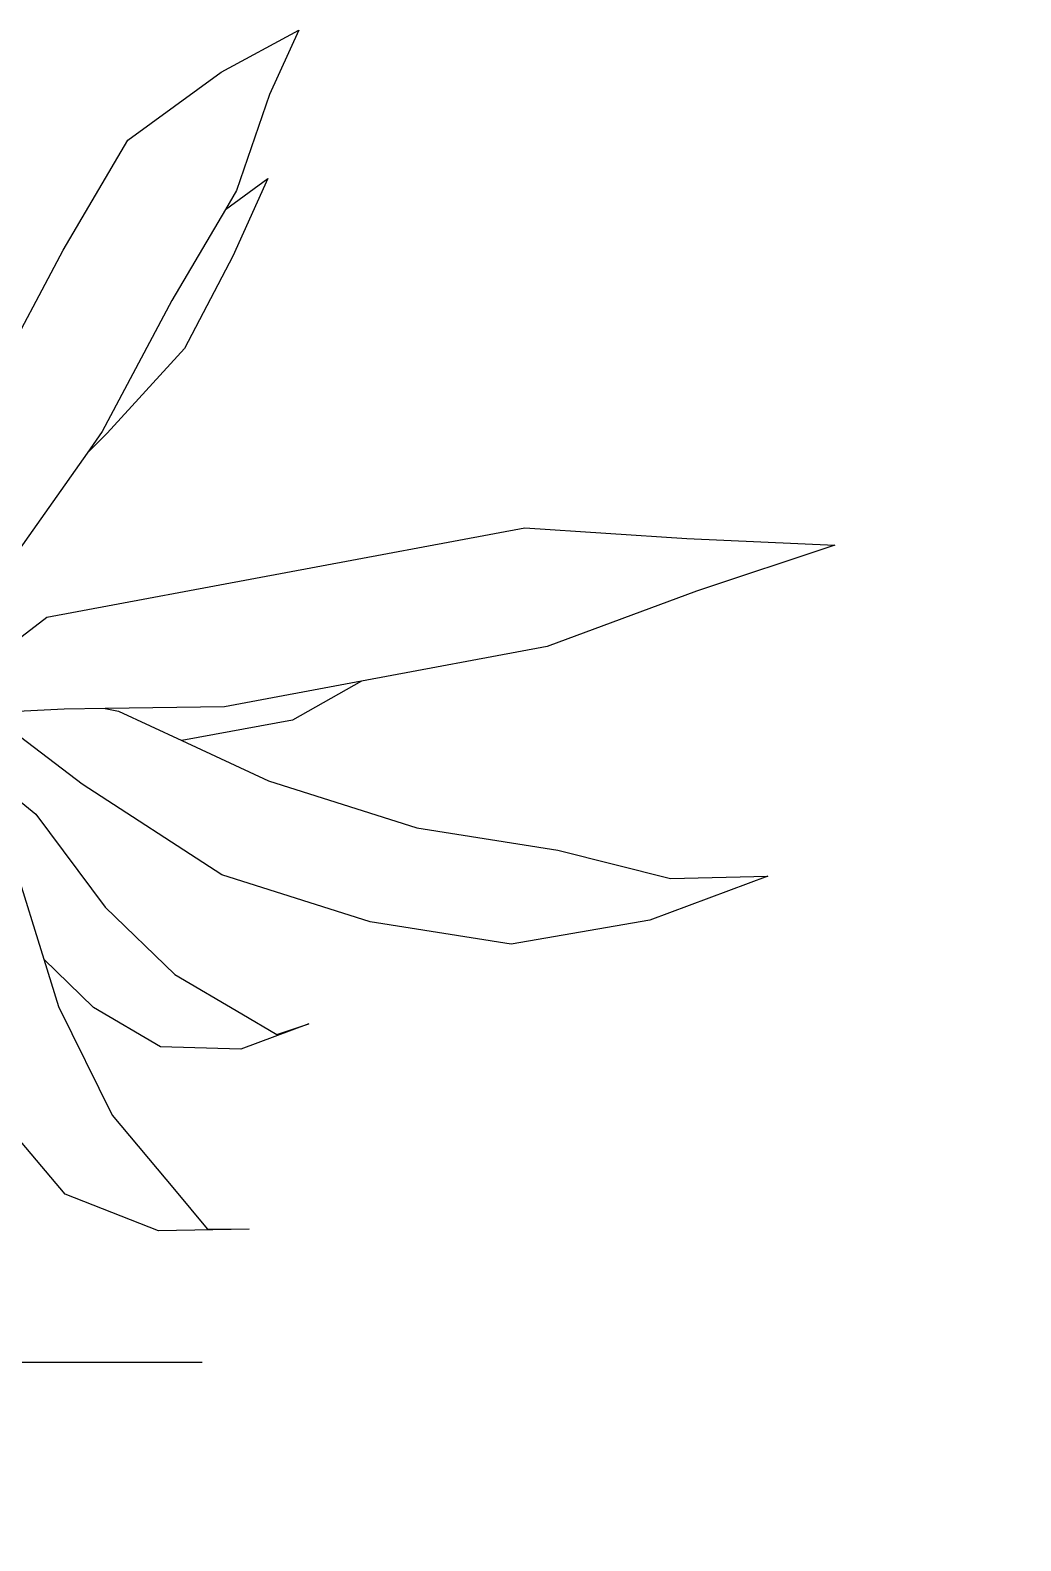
# Model space of a CAD drawing. Header units: metres. Extents: x -22 to 564, y 0 to 143.
# Drawn here: x 237.0923 to 237.1846, y 39.9084 to 40.0491 of the extents above; entities that cross this region are included whole.
import ezdxf

# ---------------------------------------------------------------- set-up
doc = ezdxf.new("R2010")
doc.units = ezdxf.units.M
doc.linetypes.add('XREF 2N NEURO-ONCOLOGIA$0$HIDDE150', pattern=[0.24, 0.15, -0.09])
doc.layers.add('XREF 2N NEURO-ONCOLOGIA$0$PLAFONES', color=20, linetype='XREF 2N NEURO-ONCOLOGIA$0$HIDDE150')
doc.layers.add('XREF 2N NEURO-ONCOLOGIA$0$VEGETACION', color=95, linetype='Continuous')

# ---------------------------------------------------------------- blocks, each defined once
blk = doc.blocks.new('XREF 2N NEURO-ONCOLOGIA$0$PLANTA CIRCULAR-02')
at = {"color": 72}
for p, q in [((0.2163079197244855, 0.3322979269213064), (0.2174825615668823, 0.3582367918298743)), ((0.2174825615668823, 0.3582367918298743), (0.2255600604138266, 0.3340252120680773)), ((0.2754286079874646, 0.3465133165283376), (0.2831271368989405, 0.3258223326865206)), ((0.275811919614938, 0.3294600119358151), (0.2754286079874646, 0.3465133165283376)), ((0.2255600604138266, 0.3340252120680773), (0.2352287231787073, 0.3078379123443895)), ((0.2144517528118541, 0.3039590530063805), (0.2163079197244855, 0.3322979269213064)), ((0.2708940055696019, 0.3097266283270628), (0.275811919614938, 0.3294600119358151)), ((0.2831271368989405, 0.3258223326865206), (0.2873213446946607, 0.3015577129912046)), ((0.266975109439926, 0.2850408369870152), (0.2708940055696019, 0.3097266283270628)), ((0.2352287231787073, 0.3078379123443895), (0.2412934626035792, 0.2753400864379287)), ((0.2300751190101948, 0.2203104930686237), (0.2144517528118541, 0.3039590530063805)), ((0.2873213446946607, 0.3015577129912046), (0.2834024485649991, 0.276871921651157)), ((0.258752786373023, 0.259072938679985), (0.266975109439926, 0.2850408369870152)), ((0.2412934626035792, 0.2753400864379287), (0.2457661489516312, 0.2513930210412383)), ((0.2412934626035792, 0.2753400864379287), (0.2480992815560796, 0.2632650709938318)), ((0.2834024485649991, 0.276871921651157), (0.2751801254980961, 0.2509040233441269)), ((0.1273815670105876, 0.2644104534880682), (0.1386542231617511, 0.2592500123248627)), ((0.1347174525734545, 0.2507799221803779), (0.1273815670105876, 0.2644104534880682)), ((0.3012393786880523, 0.2661272672316173), (0.3057208071625865, 0.2542281051827047)), ((0.3031552708874727, 0.260565723578587), (0.3012393786880523, 0.2661272672316173)), ((0.2480992815560796, 0.2632650709938318), (0.2517101342726562, 0.2439324122591202)), ((0.1386542231617511, 0.2592500123248627), (0.1554385416881416, 0.2534772389408246)), ((0.2517101342726562, 0.2439324122591202), (0.258752786373023, 0.259072938679985)), ((0.2995236314507963, 0.2544392442416736), (0.3031552708874727, 0.260565723578587)), ((0.1533050969057257, 0.2589804255905719), (0.1669278453257448, 0.2528546845111848)), ((0.158738136582528, 0.2515389861300363), (0.1533050969057257, 0.2589804255905719)), ((0.2926280267648309, 0.2426926067117918), (0.2995236314507963, 0.2544392442416736)), ((0.3057208071625865, 0.2542281051827047), (0.3052849004319853, 0.2402072395598367)), ((0.3371173422359845, 0.2483497702475788), (0.3371932772652855, 0.2557022486139644)), ((0.3371932772652855, 0.2557022486139644), (0.3374809903972249, 0.2398110029806943)), ((0.1554385416881416, 0.2534772389408246), (0.158738136582528, 0.2515389861300363)), ((0.158738136582528, 0.2515389861300363), (0.1746905417690243, 0.2421682011757511)), ((0.1669278453257448, 0.2528546845111848), (0.183105695239135, 0.2443916328278064)), ((0.2457661489516312, 0.2513930210412383), (0.2461087853604624, 0.2304808479718332)), ((0.1465979750992545, 0.234456471980458), (0.1347174525734545, 0.2507799221803779)), ((0.2751801254980961, 0.2509040233441269), (0.2593158248288034, 0.2264805127125484)), ((0.3302719046012754, 0.2426581997864687), (0.3371173422359845, 0.2483497702475788)), ((0.183105695239135, 0.2443916328278064), (0.1979025384700463, 0.2308337960126394)), ((0.2465460943457316, 0.2328305884237594), (0.2517101342726562, 0.2439324122591202)), ((0.1746905417690243, 0.2421682011757511), (0.1976315565399318, 0.2299967785626436)), ((0.2808230684268551, 0.2305072031032154), (0.2926280267648309, 0.2426926067117918)), ((0.3172262998705548, 0.2317171172690493), (0.3302719046012754, 0.2426581997864687)), ((0.3052849004319853, 0.2402072395598367), (0.2983892957460199, 0.2284606020299478)), ((0.3374809903972249, 0.2398110029806943), (0.3310885271888111, 0.2234832087838114)), ((0.165849975180123, 0.2231474342153845), (0.1465979750992545, 0.234456471980458)), ((0.2461087853604624, 0.2304808479718332), (0.2465460943457316, 0.2328305884237594)), ((0.1976315565399318, 0.2299967785626436), (0.2013890418260757, 0.2273417944819727)), ((0.1979025384700463, 0.2308337960126394), (0.2013890418260757, 0.2273417944819727)), ((0.2461087853604624, 0.2304808479718332), (0.2462260190323775, 0.2233257098332544)), ((0.2645668345363532, 0.2183558742652565), (0.2808230684268551, 0.2305072031032154)), ((0.2982155976822298, 0.2223179191698321), (0.3172262998705548, 0.2317171172690493)), ((0.2013890418260757, 0.2273417944819727), (0.2214030004920744, 0.2132002243617919)), ((0.2983892957460199, 0.2284606020299478), (0.2899686613796177, 0.2197685909734801)), ((0.2593158248288034, 0.2264805127125484), (0.2510818288329091, 0.2157029925408622)), ((0.1880458887503806, 0.2113713272277309), (0.165849975180123, 0.2231474342153845)), ((0.2462260190323775, 0.2233257098332544), (0.2468636820481009, 0.2101818382819616)), ((0.2899686613796177, 0.2197685909734801), (0.2982155976822298, 0.2223179191698321)), ((0.3310885271888111, 0.2234832087838114), (0.3180429224580905, 0.212542126266392)), ((0.2368373994195281, 0.2114759135015092), (0.2300751190101948, 0.2203104930686237)), ((0.2739774869021687, 0.2148253307744952), (0.2899686613796177, 0.2197685909734801)), ((0.2501257025410837, 0.2006073451241903), (0.2645668345363532, 0.2183558742652565))]:
    blk.add_line(p, q, dxfattribs=at)
blk = doc.blocks.new('XREF 2N NEURO-ONCOLOGIA')
at = {"layer": 'XREF 2N NEURO-ONCOLOGIA$0$PLAFONES', "elevation": -1.515243007888689e-07}
blk.add_lwpolyline([(3.723956640983412, 12.58288466193428), (6.473930160087022, 12.58288466193428), (6.473930160087022, 7.509102850534838), (3.723956640983412, 7.509102850534838)], close=True, dxfattribs=at)
at = {"layer": 'XREF 2N NEURO-ONCOLOGIA$0$VEGETACION', "color": 2, "xscale": 0.5320720665645394, "yscale": 0.5320720665645394, "zscale": 0.5320720665645394, "rotation": 180}
blk.add_blockref('XREF 2N NEURO-ONCOLOGIA$0$PLANTA CIRCULAR-02', (6.665741804993658, 10.06456808943395), dxfattribs=at)

msp = doc.modelspace()

# ---------------------------------------------------------------- block references
at = {"rotation": 90}
msp.add_blockref('XREF 2N NEURO-ONCOLOGIA', (247.041247396106, 33.45112300235571), dxfattribs=at)

doc.saveas('drawing.dxf')
